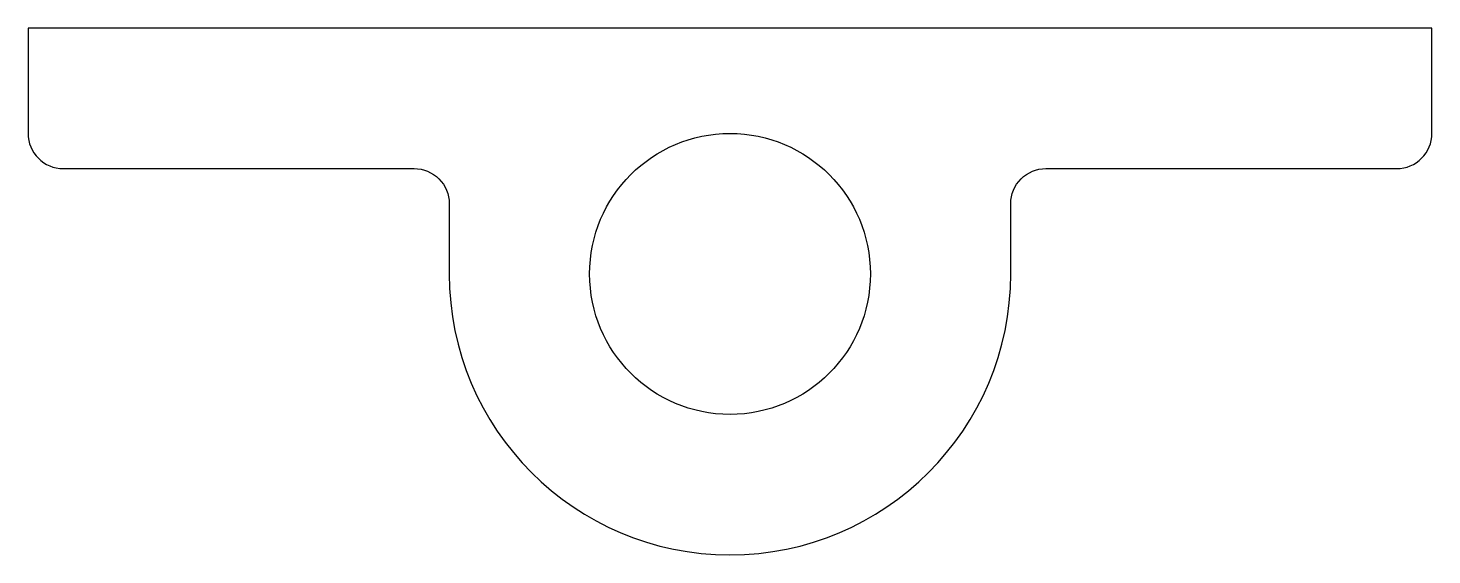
# Model space of a CAD drawing. Header units: inches. Extents: x -1.75 to 0.75, y -0.94 to 0.
import ezdxf

# ---------------------------------------------------------------- set-up
doc = ezdxf.new("R2010")
doc.units = ezdxf.units.IN
doc.header["$MEASUREMENT"] = 0

msp = doc.modelspace()

# ---------------------------------------------------------------- linework, layer by layer
msp.add_lwpolyline([(0.6875, -0.25, 0.414214), (0.75, -0.1875), (0.75, 0), (-1.75, 0), (-1.75, -0.1875, 0.414214), (-1.6875, -0.25), (-1.0625, -0.25, -0.414214), (-1, -0.3125), (-1, -0.4375, 1), (0, -0.4375), (0, -0.3125, -0.414214), (0.0625, -0.25)], format="xyb", close=True)
msp.add_circle((-0.5, -0.4375), 0.25)

doc.saveas('drawing.dxf')
